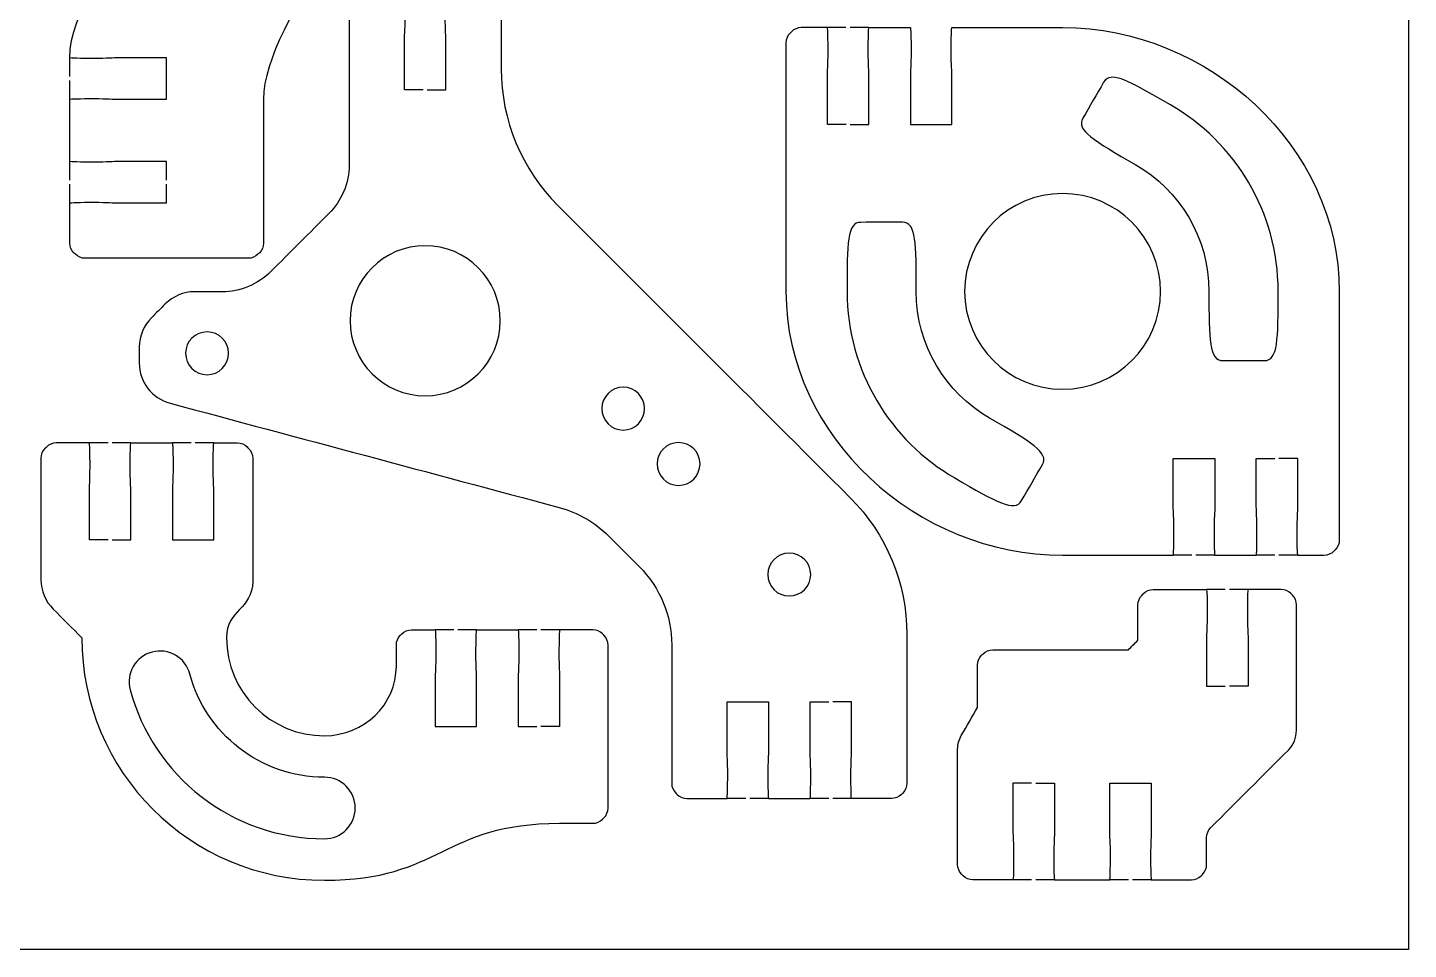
# Model space of a CAD drawing. Extents: x 0 to 410, y 0 to 300.
# Drawn here: x 100.3 to 200.2, y 0.2 to 66.9 of the extents above; entities that cross this region are included whole.
import ezdxf

# ---------------------------------------------------------------- set-up
doc = ezdxf.new("R2010")
doc.units = 0
doc.header["$MEASUREMENT"] = 0
doc.layers.add('DEFAULT', color=18, linetype='CONTINUOUS')

msp = doc.modelspace()

# ---------------------------------------------------------------- linework, layer by layer
at = {"layer": 'DEFAULT', "color": 18}
msp.add_lwpolyline([(200.176, 0.176), (0.176, 0.176), (0.176, 300.176), (200.176, 300.176)], close=True, dxfattribs=at)
at = {"layer": 'DEFAULT', "color": 1}
for points in [[(159.514, 66.852), (158.166, 66.852)], [(161.165, 66.852), (159.814, 66.852)], [(103.39, 63.324), (103.39, 64.672)], [(103.39, 61.673), (103.39, 63.024)], [(103.39, 55.828), (103.39, 57.175)], [(103.39, 54.177), (103.39, 55.528)], [(106.156, 36.81), (104.805, 36.81)], [(107.807, 36.81), (106.456, 36.81)], [(112.16, 36.813), (110.809, 36.813)], [(113.811, 36.813), (112.46, 36.813)], [(184.519, 28.685), (183.171, 28.685)], [(186.17, 28.685), (184.819, 28.685)], [(190.516, 28.689), (189.168, 28.689)], [(192.167, 28.689), (190.816, 28.689)], [(186.932, 26.209), (185.581, 26.209)], [(188.583, 26.209), (187.232, 26.209)], [(131.157, 23.298), (129.806, 23.298)], [(132.808, 23.298), (131.457, 23.298)], [(137.158, 23.295), (135.807, 23.295)], [(138.809, 23.295), (137.458, 23.295)], [(152.261, 11.085), (150.913, 11.085)], [(153.912, 11.085), (152.561, 11.085)], [(158.265, 11.089), (156.917, 11.089)], [(159.916, 11.089), (158.565, 11.089)], [(172.937, 5.208), (171.586, 5.208)], [(174.588, 5.208), (173.237, 5.208)], [(179.936, 5.208), (178.585, 5.208)], [(181.587, 5.208), (180.236, 5.208)]]:
    msp.add_lwpolyline(points, dxfattribs=at)
for points, knots in [([(110.393, 55.821), (110.393, 56.271), (110.393, 56.721), (110.393, 57.172), (109.226, 57.172), (108.06, 57.172), (106.893, 57.172), (106.558, 57.172), (106.11, 57.122), (105.14, 57.122), (104.174, 57.126), (103.39, 57.144), (103.39, 57.175), (103.39, 58.674), (103.39, 60.172), (103.39, 61.67), (103.397, 61.702), (104.177, 61.719), (105.144, 61.719), (106.11, 61.719), (106.558, 61.67), (106.893, 61.67), (108.06, 61.67), (109.226, 61.67), (110.393, 61.67), (110.393, 62.671), (110.393, 63.671), (110.393, 64.672), (109.225, 64.672), (108.058, 64.672), (106.89, 64.672), (106.558, 64.672), (106.11, 64.623), (105.144, 64.623), (104.174, 64.623), (103.39, 64.647), (103.39, 64.672), (103.39, 71.036), (115.297, 81.492), (115.297, 84.495), (115.307, 84.523), (116.087, 84.544), (117.046, 84.547), (118.013, 84.544), (118.461, 84.495), (118.796, 84.495), (119.297, 84.495), (119.798, 84.495), (120.299, 84.495), (120.298, 85.495), (120.297, 86.496), (120.295, 87.497), (119.797, 87.497), (119.298, 87.497), (118.8, 87.497), (118.461, 87.497), (118.013, 87.447), (117.046, 87.451), (116.083, 87.447), (115.3, 87.465), (115.3, 87.497), (115.3, 109.88), (110.315, 116.989), (110.319, 134.995), (110.326, 135.023), (111.106, 135.044), (112.069, 135.041), (113.032, 135.041), (113.483, 134.995), (113.815, 134.991), (114.316, 134.991), (114.817, 134.991), (115.318, 134.991), (115.318, 135.991), (115.318, 136.99), (115.318, 137.99), (114.817, 137.991), (114.316, 137.992), (113.815, 137.993), (113.48, 137.997), (113.032, 137.944), (112.069, 137.944), (111.102, 137.947), (110.319, 137.969), (110.319, 137.997), (110.319, 140.928), (108.813, 141.609), (108.813, 146.075), (108.813, 149.12), (110.319, 149.582), (110.315, 151.575), (110.322, 151.607), (111.102, 151.625), (112.069, 151.625), (113.035, 151.625), (113.483, 151.579), (113.818, 151.575), (114.317, 151.575), (114.816, 151.575), (115.314, 151.575), (115.315, 152.576), (115.317, 153.577), (115.318, 154.577), (114.817, 154.579), (114.316, 154.58), (113.815, 154.581), (113.483, 154.581), (113.035, 154.528), (112.069, 154.528), (111.099, 154.528), (110.315, 154.553), (110.315, 154.577), (110.315, 157.772), (110.315, 160.967), (110.315, 164.162), (110.319, 169.383), (109.712, 172.795), (108.922, 175.645), (107.871, 179.812), (104.353, 183.092), (101.432, 186.017), (100.748, 186.701), (100.748, 187.805), (101.432, 188.493), (102.113, 189.171), (103.221, 189.174), (103.905, 188.49), (104.689, 187.707), (105.955, 187.707), (106.735, 188.493), (107.514, 189.273), (107.511, 190.536), (106.735, 191.319), (105.99, 192.064), (105.32, 192.589), (105.32, 194.159), (105.327, 194.191), (106.103, 194.208), (107.07, 194.208), (108.036, 194.208), (108.484, 194.163), (108.82, 194.159), (109.318, 194.16), (109.817, 194.161), (110.315, 194.163), (110.317, 195.162), (110.318, 196.162), (110.319, 197.161), (109.819, 197.161), (109.319, 197.161), (108.82, 197.161), (108.484, 197.165), (108.036, 197.112), (107.07, 197.112), (106.146, 197.112), (105.391, 197.133), (105.32, 197.161), (105.32, 197.637), (105.32, 198.114), (105.32, 198.59), (105.32, 200.181), (105.952, 201.705), (107.073, 202.83), (108.931, 204.689), (110.789, 206.549), (112.647, 208.408), (112.834, 208.595), (113.088, 208.701), (113.353, 208.701), (113.402, 208.701), (113.452, 208.701), (113.501, 208.701), (113.766, 208.701), (114.023, 208.595), (114.21, 208.408), (114.727, 207.89), (115.245, 207.373), (115.762, 206.855), (115.762, 206.813), (115.23, 206.249), (114.563, 205.585), (113.882, 204.901), (113.529, 204.619), (113.293, 204.379), (112.939, 204.026), (112.585, 203.673), (112.231, 203.321), (112.55, 203.002), (112.868, 202.683), (113.187, 202.365)], [0, 0, 0, 0, 3.83, 3.83, 3.83, 13.75, 13.75, 13.75, 14.75, 14.75, 14.75, 15.75, 15.75, 15.75, 28.49, 28.49, 28.49, 29.49, 29.49, 29.49, 30.49, 30.49, 30.49, 40.41, 40.41, 40.41, 48.92, 48.92, 48.92, 58.85, 58.85, 58.85, 59.85, 59.85, 59.85, 60.85, 60.85, 60.85, 61.85, 61.85, 61.85, 62.85, 62.85, 62.85, 63.85, 63.85, 63.85, 68.11, 68.11, 68.11, 76.620006, 76.620006, 76.620006, 80.860006, 80.860006, 80.860006, 81.860006, 81.860006, 81.860006, 82.860006, 82.860006, 82.860006, 83.860006, 83.860006, 83.860006, 84.860006, 84.860006, 84.860006, 85.860006, 85.860006, 85.860006, 90.120006, 90.120006, 90.120006, 98.620006, 98.620006, 98.620006, 102.880018, 102.880018, 102.880018, 103.880018, 103.880018, 103.880018, 104.880018, 104.880018, 104.880018, 105.880018, 105.880018, 105.880018, 106.880018, 106.880018, 106.880018, 107.880018, 107.880018, 107.880018, 108.880018, 108.880018, 108.880018, 113.120018, 113.120018, 113.120018, 121.630023, 121.630023, 121.630023, 125.890035, 125.890035, 125.890035, 126.890035, 126.890035, 126.890035, 127.890035, 127.890035, 127.890035, 155.060035, 155.060035, 155.060035, 156.060035, 156.060035, 156.060035, 157.060035, 157.060035, 157.060035, 158.060035, 158.060035, 158.060035, 159.060035, 159.060035, 159.060035, 160.060035, 160.060035, 160.060035, 161.060035, 161.060035, 161.060035, 162.060035, 162.060035, 162.060035, 163.060035, 163.060035, 163.060035, 164.060035, 164.060035, 164.060035, 168.300047, 168.300047, 168.300047, 176.800053, 176.800053, 176.800053, 181.050053, 181.050053, 181.050053, 182.050053, 182.050053, 182.050053, 183.050053, 183.050053, 183.050053, 187.100053, 187.100053, 187.100053, 188.100053, 188.100053, 188.100053, 210.451699, 210.451699, 210.451699, 211.451699, 211.451699, 211.451699, 211.871699, 211.871699, 211.871699, 212.871699, 212.871699, 212.871699, 219.094239, 219.094239, 219.094239, 220.094239, 220.094239, 220.094239, 221.094239, 221.094239, 221.094239, 225.343957, 225.343957, 225.343957, 229.176475, 229.176475, 229.176475, 229.176475]), ([(115.318, 145.931), (115.318, 145.48), (115.318, 145.03), (115.318, 144.58), (115.816, 144.58), (116.315, 144.58), (116.814, 144.58), (117.149, 144.573), (117.6, 144.629), (118.567, 144.629), (119.484, 144.629), (120.243, 144.604), (120.317, 144.576), (120.317, 141.38), (120.317, 138.184), (120.317, 134.988), (120.317, 122.196), (122.828, 114.904), (124.289, 103.717), (124.896, 99.59), (126.914, 95.79), (126.914, 85.997), (126.914, 77.167), (117.392, 67.459), (117.396, 61.673), (117.392, 61.024), (117.392, 53.171), (117.396, 51.27), (117.396, 51.005), (117.29, 50.751), (117.103, 50.564), (117.068, 50.529), (117.032, 50.494), (116.997, 50.459), (116.81, 50.272), (116.552, 50.166), (116.288, 50.166), (112.358, 50.166), (108.428, 50.166), (104.498, 50.166), (104.233, 50.166), (103.979, 50.272), (103.793, 50.459), (103.757, 50.494), (103.722, 50.529), (103.687, 50.564), (103.5, 50.751), (103.394, 51.005), (103.394, 51.273), (103.394, 52.239), (103.394, 53.204), (103.394, 54.17), (103.401, 54.198), (104.181, 54.219), (105.144, 54.223), (106.11, 54.219), (106.555, 54.17), (106.893, 54.17), (108.059, 54.17), (109.224, 54.17), (110.389, 54.17), (110.389, 54.62), (110.389, 55.07), (110.389, 55.521)], [0, 0, 0, 0, 3.83, 3.83, 3.83, 8.07, 8.07, 8.07, 9.07, 9.07, 9.07, 10.08, 10.08, 10.08, 37.26, 37.26, 37.26, 38.26, 38.26, 38.26, 39.26, 39.26, 39.26, 40.26, 40.26, 40.26, 41.26, 41.26, 41.26, 42.26, 42.26, 42.26, 42.684264, 42.684264, 42.684264, 43.684264, 43.684264, 43.684264, 77.104264, 77.104264, 77.104264, 78.104264, 78.104264, 78.104264, 78.528528, 78.528528, 78.528528, 79.528528, 79.528528, 79.528528, 87.738528, 87.738528, 87.738528, 88.738528, 88.738528, 88.738528, 89.738528, 89.738528, 89.738528, 99.648528, 99.648528, 99.648528, 103.478528, 103.478528, 103.478528, 103.478528]), ([(128.939, 62.354), (128.488, 62.354), (128.038, 62.354), (127.587, 62.354), (127.587, 63.521), (127.587, 64.687), (127.587, 65.854), (127.587, 66.189), (127.637, 66.637), (127.637, 67.607), (127.637, 68.574), (127.616, 69.357), (127.587, 69.357), (126.622, 69.357), (125.657, 69.357), (124.691, 69.357), (124.426, 69.357), (124.172, 69.251), (123.986, 69.064), (123.95, 69.029), (123.915, 68.993), (123.88, 68.958), (123.693, 68.771), (123.587, 68.517), (123.587, 68.253), (123.587, 64.48), (123.587, 60.708), (123.587, 56.936), (123.587, 55.609), (123.058, 54.339), (122.119, 53.401), (120.722, 52.004), (119.325, 50.607), (117.928, 49.21), (116.99, 48.271), (115.72, 47.746), (114.393, 47.746), (113.735, 47.746), (113.076, 47.746), (112.418, 47.746), (111.621, 47.746), (110.859, 47.428), (110.298, 46.867), (109.964, 46.533), (109.63, 46.199), (109.296, 45.865), (108.731, 45.304), (108.417, 44.539), (108.417, 43.745), (108.417, 43.358), (108.417, 42.971), (108.417, 42.585), (108.417, 41.226), (109.328, 40.037), (110.64, 39.685), (120.017, 37.172), (129.394, 34.659), (138.77, 32.146), (140.125, 31.782), (141.363, 31.07), (142.355, 30.079), (143.092, 29.341), (143.829, 28.604), (144.567, 27.867), (146.069, 26.367), (146.913, 24.332), (146.913, 22.208), (146.913, 18.87), (146.913, 15.531), (146.913, 12.193), (146.913, 11.925), (147.018, 11.671), (147.205, 11.484), (147.241, 11.448), (147.276, 11.413), (147.311, 11.378), (147.498, 11.191), (147.752, 11.085), (148.017, 11.085), (148.982, 11.085), (149.948, 11.085), (150.913, 11.089), (150.945, 11.141), (150.959, 11.9), (150.962, 12.835), (150.962, 13.801), (150.91, 14.249), (150.913, 14.585), (150.913, 15.751), (150.913, 16.918), (150.913, 18.084), (151.914, 18.085), (152.914, 18.086), (153.915, 18.088), (153.915, 16.92), (153.915, 15.752), (153.915, 14.585), (153.912, 14.253), (153.866, 13.805), (153.866, 12.835), (153.866, 11.868), (153.887, 11.085), (153.915, 11.085), (154.916, 11.086), (155.917, 11.087), (156.917, 11.089), (156.946, 11.096), (156.963, 11.875), (156.963, 12.838), (156.967, 13.801), (156.914, 14.253), (156.914, 14.585), (156.914, 15.752), (156.914, 16.92), (156.914, 18.088), (157.364, 18.088), (157.815, 18.088), (158.265, 18.088)], [0, 0, 0, 0, 3.83, 3.83, 3.83, 13.75, 13.75, 13.75, 14.75, 14.75, 14.75, 15.75, 15.75, 15.75, 23.96, 23.96, 23.96, 24.96, 24.96, 24.96, 25.384264, 25.384264, 25.384264, 26.384264, 26.384264, 26.384264, 58.464264, 58.464264, 58.464264, 59.464264, 59.464264, 59.464264, 76.265121, 76.265121, 76.265121, 77.265121, 77.265121, 77.265121, 82.865121, 82.865121, 82.865121, 83.865121, 83.865121, 83.865121, 87.881488, 87.881488, 87.881488, 88.881488, 88.881488, 88.881488, 92.171488, 92.171488, 92.171488, 93.171488, 93.171488, 93.171488, 175.725376, 175.725376, 175.725376, 176.725376, 176.725376, 176.725376, 185.592495, 185.592495, 185.592495, 186.592495, 186.592495, 186.592495, 214.982495, 214.982495, 214.982495, 215.982495, 215.982495, 215.982495, 216.406759, 216.406759, 216.406759, 217.406759, 217.406759, 217.406759, 225.626759, 225.626759, 225.626759, 226.626759, 226.626759, 226.626759, 227.626759, 227.626759, 227.626759, 237.546759, 237.546759, 237.546759, 246.056765, 246.056765, 246.056765, 255.986765, 255.986765, 255.986765, 256.986765, 256.986765, 256.986765, 257.986765, 257.986765, 257.986765, 266.496771, 266.496771, 266.496771, 267.496771, 267.496771, 267.496771, 268.496771, 268.496771, 268.496771, 278.426771, 278.426771, 278.426771, 282.256771, 282.256771, 282.256771, 282.256771]), ([(129.238, 62.358), (129.689, 62.358), (130.139, 62.358), (130.59, 62.358), (130.59, 63.523), (130.59, 64.688), (130.59, 65.854), (130.59, 66.192), (130.54, 66.637), (130.54, 67.607), (130.54, 68.57), (130.558, 69.346), (130.59, 69.353), (131.553, 69.353), (132.516, 69.353), (133.479, 69.353), (133.747, 69.353), (134.001, 69.247), (134.188, 69.06), (134.223, 69.025), (134.258, 68.99), (134.294, 68.955), (134.481, 68.768), (134.586, 68.514), (134.586, 68.249), (134.586, 66.792), (134.586, 65.335), (134.586, 63.878), (134.586, 60.163), (136.061, 56.604), (138.686, 53.979), (145.728, 46.935), (152.771, 39.892), (159.814, 32.848), (162.442, 30.223), (163.916, 26.664), (163.916, 22.949), (163.916, 19.364), (163.916, 15.778), (163.916, 12.193), (163.916, 11.928), (163.811, 11.674), (163.624, 11.487), (163.588, 11.452), (163.553, 11.417), (163.518, 11.381), (163.331, 11.194), (163.077, 11.089), (162.809, 11.089), (161.846, 11.089), (160.883, 11.089), (159.919, 11.089), (159.888, 11.089), (159.87, 11.872), (159.87, 12.838), (159.87, 13.805), (159.916, 14.253), (159.919, 14.588), (159.918, 15.753), (159.917, 16.919), (159.916, 18.084), (159.466, 18.084), (159.015, 18.084), (158.565, 18.084)], [0, 0, 0, 0, 3.83, 3.83, 3.83, 13.74, 13.74, 13.74, 14.74, 14.74, 14.74, 15.74, 15.74, 15.74, 23.93, 23.93, 23.93, 24.93, 24.93, 24.93, 25.354264, 25.354264, 25.354264, 26.354264, 26.354264, 26.354264, 38.744264, 38.744264, 38.744264, 39.744264, 39.744264, 39.744264, 124.448586, 124.448586, 124.448586, 125.448586, 125.448586, 125.448586, 155.938586, 155.938586, 155.938586, 156.938586, 156.938586, 156.938586, 157.36285, 157.36285, 157.36285, 158.36285, 158.36285, 158.36285, 166.55285, 166.55285, 166.55285, 167.55285, 167.55285, 167.55285, 168.55285, 168.55285, 168.55285, 178.462855, 178.462855, 178.462855, 182.292855, 182.292855, 182.292855, 182.292855]), ([(159.515, 59.852), (159.067, 59.852), (158.619, 59.852), (158.171, 59.852), (158.17, 61.019), (158.169, 62.185), (158.168, 63.352), (158.168, 63.687), (158.217, 64.135), (158.217, 65.102), (158.217, 66.012), (158.2, 66.77), (158.171, 66.851), (157.54, 66.851), (156.908, 66.851), (156.277, 66.851), (156.012, 66.851), (155.758, 66.746), (155.571, 66.559), (155.536, 66.523), (155.501, 66.488), (155.466, 66.453), (155.279, 66.266), (155.173, 66.012), (155.173, 65.744), (155.173, 59.751), (155.173, 53.759), (155.173, 47.766), (155.173, 37.25), (164.655, 28.681), (175.175, 28.684), (177.842, 28.684), (180.509, 28.684), (183.176, 28.684), (183.204, 28.684), (183.226, 29.468), (183.226, 30.434), (183.226, 31.401), (183.176, 31.849), (183.176, 32.184), (183.176, 33.351), (183.176, 34.517), (183.176, 35.684), (184.177, 35.684), (185.178, 35.684), (186.178, 35.684), (186.178, 34.517), (186.178, 33.351), (186.178, 32.184), (186.178, 31.849), (186.129, 31.401), (186.129, 30.434), (186.129, 29.468), (186.15, 28.684), (186.178, 28.684), (187.314, 28.681), (188.348, 28.684), (189.181, 28.684), (189.209, 28.684), (189.23, 29.468), (189.23, 30.434), (189.23, 31.401), (189.181, 31.849), (189.181, 32.184), (189.179, 33.351), (189.178, 34.517), (189.177, 35.684), (189.624, 35.684), (190.071, 35.684), (190.518, 35.684)], [0, 0, 0, 0, 3.81, 3.81, 3.81, 13.730005, 13.730005, 13.730005, 14.730005, 14.730005, 14.730005, 15.730005, 15.730005, 15.730005, 21.100005, 21.100005, 21.100005, 22.100005, 22.100005, 22.100005, 22.524269, 22.524269, 22.524269, 23.524269, 23.524269, 23.524269, 74.484269, 74.484269, 74.484269, 75.484269, 75.484269, 75.484269, 98.164269, 98.164269, 98.164269, 99.164269, 99.164269, 99.164269, 100.164269, 100.164269, 100.164269, 110.084269, 110.084269, 110.084269, 118.594269, 118.594269, 118.594269, 128.514269, 128.514269, 128.514269, 129.514269, 129.514269, 129.514269, 130.514269, 130.514269, 130.514269, 131.514269, 131.514269, 131.514269, 132.514269, 132.514269, 132.514269, 133.514269, 133.514269, 133.514269, 143.434274, 143.434274, 143.434274, 147.234274, 147.234274, 147.234274, 147.234274]), ([(159.815, 59.852), (160.268, 59.852), (160.721, 59.852), (161.173, 59.852), (161.173, 61.019), (161.173, 62.185), (161.173, 63.352), (161.173, 63.687), (161.121, 64.135), (161.121, 65.102), (161.121, 66.068), (161.142, 66.851), (161.17, 66.851), (162.169, 66.853), (163.169, 66.854), (164.169, 66.855), (164.197, 66.855), (164.218, 66.072), (164.218, 65.105), (164.218, 64.139), (164.172, 63.691), (164.172, 63.355), (164.172, 62.189), (164.172, 61.022), (164.172, 59.856), (165.173, 59.856), (166.174, 59.856), (167.174, 59.856), (167.173, 61.022), (167.172, 62.189), (167.171, 63.355), (167.171, 63.691), (167.121, 64.139), (167.121, 65.105), (167.121, 66.072), (167.142, 66.855), (167.171, 66.855), (169.839, 66.855), (172.507, 66.855), (175.175, 66.855), (185.695, 66.855), (195.178, 58.29), (195.178, 47.77), (195.179, 41.775), (195.18, 35.78), (195.181, 29.785), (195.181, 29.521), (195.075, 29.267), (194.888, 29.08), (194.853, 29.044), (194.818, 29.009), (194.783, 28.974), (194.596, 28.787), (194.342, 28.681), (194.074, 28.681), (193.443, 28.681), (192.813, 28.681), (192.183, 28.681), (192.151, 28.751), (192.133, 29.513), (192.133, 30.434), (192.133, 31.401), (192.183, 31.849), (192.183, 32.184), (192.181, 33.351), (192.18, 34.517), (192.179, 35.684), (191.725, 35.684), (191.271, 35.684), (190.817, 35.684)], [0, 0, 0, 0, 3.85, 3.85, 3.85, 13.77, 13.77, 13.77, 14.77, 14.77, 14.77, 15.77, 15.77, 15.77, 24.270006, 24.270006, 24.270006, 25.270006, 25.270006, 25.270006, 26.270006, 26.270006, 26.270006, 36.190006, 36.190006, 36.190006, 44.700006, 44.700006, 44.700006, 54.620011, 54.620011, 54.620011, 55.620011, 55.620011, 55.620011, 56.620011, 56.620011, 56.620011, 79.310011, 79.310011, 79.310011, 80.310011, 80.310011, 80.310011, 131.290012, 131.290012, 131.290012, 132.290012, 132.290012, 132.290012, 132.714276, 132.714276, 132.714276, 133.714276, 133.714276, 133.714276, 139.074276, 139.074276, 139.074276, 140.074276, 140.074276, 140.074276, 141.074276, 141.074276, 141.074276, 150.994281, 150.994281, 150.994281, 154.854281, 154.854281, 154.854281, 154.854281]), ([(190.759, 47.77), (190.759, 44.271), (190.759, 42.768), (189.761, 42.768), (188.76, 42.768), (187.759, 42.768), (186.759, 42.768), (185.757, 42.768), (185.757, 44.271), (185.757, 47.77), (185.757, 51.683), (183.626, 55.101), (180.462, 56.929), (177.428, 58.682), (176.137, 59.437), (176.637, 60.305), (177.137, 61.17), (177.637, 62.036), (178.14, 62.898), (178.641, 63.769), (179.936, 63.018), (182.97, 61.271), (187.63, 58.583), (190.763, 53.542), (190.759, 47.77)], [0.01, 0.01, 0.01, 0.01, 1.010434, 1.010434, 1.010434, 9.524131, 9.524131, 9.524131, 10.524565, 10.524565, 10.524565, 11.524999, 11.524999, 11.524999, 12.525434, 12.525434, 12.525434, 21.04222, 21.04222, 21.04222, 22.042655, 22.042655, 22.042655, 23.043089, 23.043089, 23.043089, 23.043089]), ([(175.177, 40.69), (171.265, 40.69), (168.093, 43.862), (168.093, 47.77), (168.093, 51.679), (171.265, 54.854), (175.177, 54.854), (179.086, 54.854), (182.257, 51.679), (182.257, 47.77), (182.257, 43.862), (179.086, 40.69), (175.177, 40.69)], [1, 1, 1, 1, 2, 2, 2, 3, 3, 3, 4, 4, 4, 5, 5, 5, 5]), ([(173.716, 35.24), (173.216, 34.373), (172.715, 33.506), (172.214, 32.64), (171.713, 31.772), (170.414, 32.527), (167.384, 34.277), (162.727, 36.968), (159.591, 42.003), (159.591, 47.767), (159.591, 51.266), (159.591, 52.769), (160.59, 52.769), (161.59, 52.77), (162.591, 52.772), (163.592, 52.773), (164.594, 52.773), (164.594, 51.27), (164.594, 47.77), (164.594, 43.858), (166.724, 40.44), (169.885, 38.612), (172.916, 36.863), (174.214, 36.104), (173.716, 35.24)], [0, 0, 0, 0, 8.512608, 8.512608, 8.512608, 9.512608, 9.512608, 9.512608, 10.512608, 10.512608, 10.512608, 11.512608, 11.512608, 11.512608, 20.022614, 20.022614, 20.022614, 21.022614, 21.022614, 21.022614, 22.022614, 22.022614, 22.022614, 23.022614, 23.022614, 23.022614, 23.022614]), ([(123.66, 45.651), (123.66, 48.646), (126.091, 51.076), (129.086, 51.076), (132.085, 51.076), (134.515, 48.646), (134.515, 45.651), (134.515, 42.652), (132.085, 40.221), (129.086, 40.221), (126.091, 40.221), (123.66, 42.652), (123.66, 45.651)], [1, 1, 1, 1, 2, 2, 2, 3, 3, 3, 4, 4, 4, 5, 5, 5, 5]), ([(111.768, 43.297), (111.768, 44.151), (112.46, 44.843), (113.316, 44.843), (114.171, 44.843), (114.866, 44.151), (114.866, 43.297), (114.866, 42.44), (114.171, 41.749), (113.316, 41.749), (112.46, 41.749), (111.768, 42.44), (111.768, 43.297)], [1, 1, 1, 1, 2, 2, 2, 3, 3, 3, 4, 4, 4, 5, 5, 5, 5]), ([(141.86, 39.293), (141.86, 40.147), (142.552, 40.842), (143.409, 40.842), (144.262, 40.842), (144.954, 40.147), (144.954, 39.293), (144.954, 38.44), (144.262, 37.745), (143.409, 37.745), (142.552, 37.745), (141.86, 38.44), (141.86, 39.293)], [1, 1, 1, 1, 2, 2, 2, 3, 3, 3, 4, 4, 4, 5, 5, 5, 5]), ([(106.156, 29.814), (105.706, 29.814), (105.255, 29.814), (104.805, 29.814), (104.805, 30.98), (104.805, 32.147), (104.805, 33.314), (104.805, 33.649), (104.854, 34.097), (104.854, 35.063), (104.854, 36.026), (104.833, 36.81), (104.805, 36.81), (104.008, 36.81), (103.21, 36.81), (102.413, 36.81), (102.145, 36.81), (101.891, 36.704), (101.704, 36.517), (101.669, 36.481), (101.634, 36.446), (101.598, 36.411), (101.411, 36.224), (101.305, 35.97), (101.305, 35.705), (101.305, 32.776), (101.305, 29.847), (101.305, 26.918), (101.305, 26.124), (101.623, 25.362), (102.184, 24.797), (102.878, 24.104), (103.571, 23.41), (104.265, 22.716), (104.265, 13.022), (112.107, 5.176), (121.802, 5.176), (130.304, 5.176), (130.304, 9.296), (138.806, 9.296), (139.605, 9.296), (140.405, 9.296), (141.205, 9.296), (141.469, 9.296), (141.723, 9.402), (141.91, 9.589), (141.945, 9.624), (141.981, 9.66), (142.016, 9.695), (142.203, 9.882), (142.309, 10.136), (142.309, 10.404), (142.309, 14.333), (142.309, 18.262), (142.309, 22.19), (142.309, 22.455), (142.203, 22.709), (142.016, 22.896), (141.981, 22.931), (141.945, 22.967), (141.91, 23.002), (141.723, 23.189), (141.469, 23.295), (141.205, 23.295), (140.406, 23.295), (139.608, 23.295), (138.809, 23.295), (138.781, 23.288), (138.76, 22.508), (138.76, 21.548), (138.763, 20.582), (138.809, 20.134), (138.809, 19.799), (138.809, 18.632), (138.809, 17.466), (138.809, 16.299), (138.359, 16.299), (137.908, 16.299), (137.458, 16.299)], [0, 0, 0, 0, 3.83, 3.83, 3.83, 13.75, 13.75, 13.75, 14.75, 14.75, 14.75, 15.75, 15.75, 15.75, 22.53, 22.53, 22.53, 23.53, 23.53, 23.53, 23.954264, 23.954264, 23.954264, 24.954264, 24.954264, 24.954264, 49.864264, 49.864264, 49.864264, 50.864264, 50.864264, 50.864264, 59.208124, 59.208124, 59.208124, 60.208124, 60.208124, 60.208124, 61.208124, 61.208124, 61.208124, 68.008124, 68.008124, 68.008124, 69.008124, 69.008124, 69.008124, 69.432388, 69.432388, 69.432388, 70.432388, 70.432388, 70.432388, 103.842388, 103.842388, 103.842388, 104.842388, 104.842388, 104.842388, 105.266652, 105.266652, 105.266652, 106.266652, 106.266652, 106.266652, 113.056652, 113.056652, 113.056652, 114.056652, 114.056652, 114.056652, 115.056652, 115.056652, 115.056652, 124.976652, 124.976652, 124.976652, 128.806652, 128.806652, 128.806652, 128.806652]), ([(106.456, 29.814), (106.906, 29.814), (107.357, 29.814), (107.807, 29.814), (107.807, 30.98), (107.807, 32.147), (107.807, 33.314), (107.807, 33.649), (107.758, 34.097), (107.758, 35.063), (107.758, 36.023), (107.775, 36.802), (107.807, 36.813), (108.808, 36.813), (109.809, 36.813), (110.809, 36.813), (110.834, 36.813), (110.859, 36.03), (110.859, 35.06), (110.855, 34.097), (110.806, 33.649), (110.806, 33.314), (110.806, 32.147), (110.806, 30.98), (110.806, 29.814), (111.806, 29.813), (112.807, 29.812), (113.808, 29.81), (113.808, 30.978), (113.808, 32.146), (113.808, 33.314), (113.808, 33.645), (113.762, 34.097), (113.762, 35.06), (113.762, 36.026), (113.78, 36.802), (113.811, 36.813), (114.378, 36.813), (114.945, 36.813), (115.512, 36.813), (115.776, 36.813), (116.03, 36.707), (116.217, 36.52), (116.253, 36.485), (116.288, 36.45), (116.323, 36.414), (116.51, 36.227), (116.616, 35.973), (116.616, 35.709), (116.616, 32.744), (116.616, 29.78), (116.616, 26.815), (116.616, 24.766), (114.722, 24.766), (114.722, 22.716), (114.722, 18.8), (117.89, 15.632), (121.802, 15.632), (124.677, 15.632), (127.002, 17.887), (127.002, 20.67), (127.002, 21.178), (127.002, 21.686), (127.002, 22.194), (127.002, 22.459), (127.108, 22.713), (127.295, 22.9), (127.33, 22.935), (127.365, 22.97), (127.4, 23.005), (127.587, 23.192), (127.841, 23.298), (128.109, 23.298), (128.675, 23.298), (129.241, 23.298), (129.806, 23.298), (129.835, 23.298), (129.856, 22.515), (129.856, 21.548), (129.856, 20.578), (129.806, 20.134), (129.806, 19.795), (129.805, 18.629), (129.804, 17.462), (129.803, 16.296), (130.804, 16.296), (131.804, 16.296), (132.805, 16.296), (132.806, 17.462), (132.807, 18.629), (132.808, 19.795), (132.808, 20.134), (132.759, 20.578), (132.759, 21.548), (132.759, 22.511), (132.777, 23.288), (132.808, 23.295), (133.808, 23.295), (134.808, 23.295), (135.807, 23.295), (135.835, 23.295), (135.856, 22.511), (135.856, 21.548), (135.86, 20.582), (135.807, 20.134), (135.811, 19.795), (135.809, 18.63), (135.808, 17.464), (135.807, 16.299), (136.257, 16.299), (136.708, 16.299), (137.158, 16.299)], [0, 0, 0, 0, 3.83, 3.83, 3.83, 13.75, 13.75, 13.75, 14.75, 14.75, 14.75, 15.75, 15.75, 15.75, 24.26, 24.26, 24.26, 25.26, 25.26, 25.26, 26.26, 26.26, 26.26, 36.18, 36.18, 36.18, 44.690006, 44.690006, 44.690006, 54.620006, 54.620006, 54.620006, 55.620006, 55.620006, 55.620006, 56.620006, 56.620006, 56.620006, 61.440006, 61.440006, 61.440006, 62.440006, 62.440006, 62.440006, 62.86427, 62.86427, 62.86427, 63.86427, 63.86427, 63.86427, 89.07427, 89.07427, 89.07427, 90.07427, 90.07427, 90.07427, 91.07427, 91.07427, 91.07427, 92.07427, 92.07427, 92.07427, 96.39427, 96.39427, 96.39427, 97.39427, 97.39427, 97.39427, 97.818534, 97.818534, 97.818534, 98.818534, 98.818534, 98.818534, 103.628534, 103.628534, 103.628534, 104.628534, 104.628534, 104.628534, 105.628534, 105.628534, 105.628534, 115.548539, 115.548539, 115.548539, 124.058539, 124.058539, 124.058539, 133.978544, 133.978544, 133.978544, 134.978544, 134.978544, 134.978544, 135.978544, 135.978544, 135.978544, 144.478544, 144.478544, 144.478544, 145.478544, 145.478544, 145.478544, 146.478544, 146.478544, 146.478544, 156.388549, 156.388549, 156.388549, 160.218549, 160.218549, 160.218549, 160.218549]), ([(145.86, 35.289), (145.86, 36.147), (146.556, 36.838), (147.409, 36.838), (148.263, 36.838), (148.958, 36.147), (148.958, 35.289), (148.958, 34.436), (148.263, 33.744), (147.409, 33.744), (146.556, 33.744), (145.86, 34.436), (145.86, 35.289)], [1, 1, 1, 1, 2, 2, 2, 3, 3, 3, 4, 4, 4, 5, 5, 5, 5]), ([(153.865, 27.285), (153.865, 28.142), (154.56, 28.834), (155.414, 28.834), (156.271, 28.834), (156.962, 28.142), (156.962, 27.285), (156.962, 26.431), (156.271, 25.74), (155.414, 25.74), (154.56, 25.74), (153.865, 26.431), (153.865, 27.285)], [1, 1, 1, 1, 2, 2, 2, 3, 3, 3, 4, 4, 4, 5, 5, 5, 5]), ([(172.937, 12.207), (172.487, 12.207), (172.036, 12.207), (171.586, 12.207), (171.586, 11.04), (171.586, 9.874), (171.586, 8.707), (171.586, 8.372), (171.635, 7.924), (171.635, 6.957), (171.635, 5.991), (171.614, 5.208), (171.586, 5.208), (170.622, 5.208), (169.657, 5.208), (168.693, 5.208), (168.428, 5.208), (168.171, 5.314), (167.984, 5.501), (167.949, 5.536), (167.913, 5.571), (167.878, 5.606), (167.691, 5.793), (167.585, 6.047), (167.585, 6.312), (167.585, 9.093), (167.585, 11.874), (167.585, 14.655), (167.585, 15.004), (167.681, 15.35), (167.853, 15.653), (168.244, 16.33), (168.634, 17.006), (169.025, 17.682), (169.025, 18.703), (169.025, 19.723), (169.025, 20.744), (169.025, 21.012), (169.13, 21.266), (169.317, 21.453), (169.353, 21.488), (169.388, 21.524), (169.423, 21.559), (169.614, 21.746), (169.868, 21.852), (170.132, 21.852), (173.399, 21.852), (176.666, 21.852), (179.933, 21.852), (180.163, 22.082), (180.394, 22.313), (180.624, 22.543), (180.624, 23.396), (180.624, 24.248), (180.624, 25.101), (180.624, 25.365), (180.73, 25.623), (180.917, 25.81), (180.952, 25.845), (180.987, 25.88), (181.023, 25.916), (181.21, 26.103), (181.467, 26.209), (181.732, 26.209), (183.015, 26.209), (184.298, 26.209), (185.581, 26.209), (185.609, 26.209), (185.63, 25.425), (185.63, 24.459), (185.63, 23.492), (185.581, 23.044), (185.581, 22.709), (185.581, 21.542), (185.581, 20.376), (185.581, 19.209), (186.031, 19.209), (186.481, 19.209), (186.932, 19.209)], [0, 0, 0, 0, 3.83, 3.83, 3.83, 13.75, 13.75, 13.75, 14.75, 14.75, 14.75, 15.75, 15.75, 15.75, 23.95, 23.95, 23.95, 24.95, 24.95, 24.95, 25.374264, 25.374264, 25.374264, 26.374264, 26.374264, 26.374264, 50.024264, 50.024264, 50.024264, 51.024264, 51.024264, 51.024264, 57.66391, 57.66391, 57.66391, 66.34391, 66.34391, 66.34391, 67.34391, 67.34391, 67.34391, 67.768174, 67.768174, 67.768174, 68.768174, 68.768174, 68.768174, 96.548174, 96.548174, 96.548174, 99.320033, 99.320033, 99.320033, 106.570033, 106.570033, 106.570033, 107.570033, 107.570033, 107.570033, 107.994297, 107.994297, 107.994297, 108.994297, 108.994297, 108.994297, 119.904297, 119.904297, 119.904297, 120.904297, 120.904297, 120.904297, 121.904297, 121.904297, 121.904297, 131.824297, 131.824297, 131.824297, 135.654297, 135.654297, 135.654297, 135.654297]), ([(173.24, 12.207), (173.69, 12.207), (174.139, 12.207), (174.588, 12.207), (174.588, 11.04), (174.588, 9.874), (174.588, 8.707), (174.588, 8.372), (174.539, 7.924), (174.539, 6.957), (174.539, 5.991), (174.56, 5.208), (174.588, 5.208), (175.92, 5.208), (177.253, 5.208), (178.585, 5.208), (178.613, 5.208), (178.634, 5.991), (178.634, 6.957), (178.634, 7.924), (178.585, 8.372), (178.585, 8.707), (178.585, 9.874), (178.585, 11.04), (178.585, 12.207), (179.586, 12.207), (180.586, 12.207), (181.587, 12.207), (181.587, 11.04), (181.587, 9.874), (181.587, 8.707), (181.587, 8.372), (181.538, 7.924), (181.538, 6.957), (181.538, 5.991), (181.559, 5.208), (181.587, 5.208), (182.553, 5.208), (183.518, 5.208), (184.483, 5.208), (184.748, 5.208), (185.002, 5.314), (185.189, 5.501), (185.224, 5.536), (185.259, 5.571), (185.295, 5.606), (185.485, 5.793), (185.588, 6.047), (185.588, 6.312), (185.588, 6.965), (185.588, 7.617), (185.588, 8.27), (185.588, 8.534), (185.693, 8.792), (185.88, 8.979), (187.752, 10.851), (189.625, 12.723), (191.497, 14.595), (191.874, 14.969), (192.082, 15.477), (192.082, 16.01), (192.082, 19.04), (192.082, 22.07), (192.082, 25.101), (192.082, 25.365), (191.976, 25.623), (191.789, 25.81), (191.754, 25.845), (191.719, 25.88), (191.684, 25.916), (191.497, 26.103), (191.243, 26.209), (190.978, 26.209), (190.18, 26.209), (189.381, 26.209), (188.583, 26.209), (188.554, 26.209), (188.533, 25.425), (188.533, 24.459), (188.533, 23.492), (188.583, 23.044), (188.583, 22.709), (188.583, 21.542), (188.583, 20.376), (188.583, 19.209), (188.133, 19.209), (187.684, 19.209), (187.235, 19.209)], [0, 0, 0, 0, 3.82, 3.82, 3.82, 13.74, 13.74, 13.74, 14.74, 14.74, 14.74, 15.74, 15.74, 15.74, 27.07, 27.07, 27.07, 28.07, 28.07, 28.07, 29.07, 29.07, 29.07, 38.99, 38.99, 38.99, 47.5, 47.5, 47.5, 57.42, 57.42, 57.42, 58.42, 58.42, 58.42, 59.42, 59.42, 59.42, 67.63, 67.63, 67.63, 68.63, 68.63, 68.63, 69.054264, 69.054264, 69.054264, 70.054264, 70.054264, 70.054264, 75.604264, 75.604264, 75.604264, 76.604264, 76.604264, 76.604264, 99.118544, 99.118544, 99.118544, 100.118544, 100.118544, 100.118544, 125.888544, 125.888544, 125.888544, 126.888544, 126.888544, 126.888544, 127.312808, 127.312808, 127.312808, 128.312808, 128.312808, 128.312808, 135.102808, 135.102808, 135.102808, 136.102808, 136.102808, 136.102808, 137.102808, 137.102808, 137.102808, 147.022808, 147.022808, 147.022808, 150.842808, 150.842808, 150.842808, 150.842808]), ([(109.336, 21.683), (110.525, 22), (111.745, 21.295), (112.066, 20.106), (113.216, 15.806), (117.146, 12.634), (121.803, 12.634), (123.034, 12.634), (124.032, 11.636), (124.032, 10.404), (124.032, 9.173), (123.034, 8.178), (121.803, 8.178), (115.09, 8.178), (109.42, 12.754), (107.759, 18.952), (107.438, 20.141), (108.147, 21.362), (109.336, 21.683)], [1, 1, 1, 1, 2, 2, 2, 3, 3, 3, 4, 4, 4, 5, 5, 5, 6, 6, 6, 7, 7, 7, 7])]:
    msp.add_open_spline(points, degree=3, knots=knots, dxfattribs=at)

doc.saveas('drawing.dxf')
